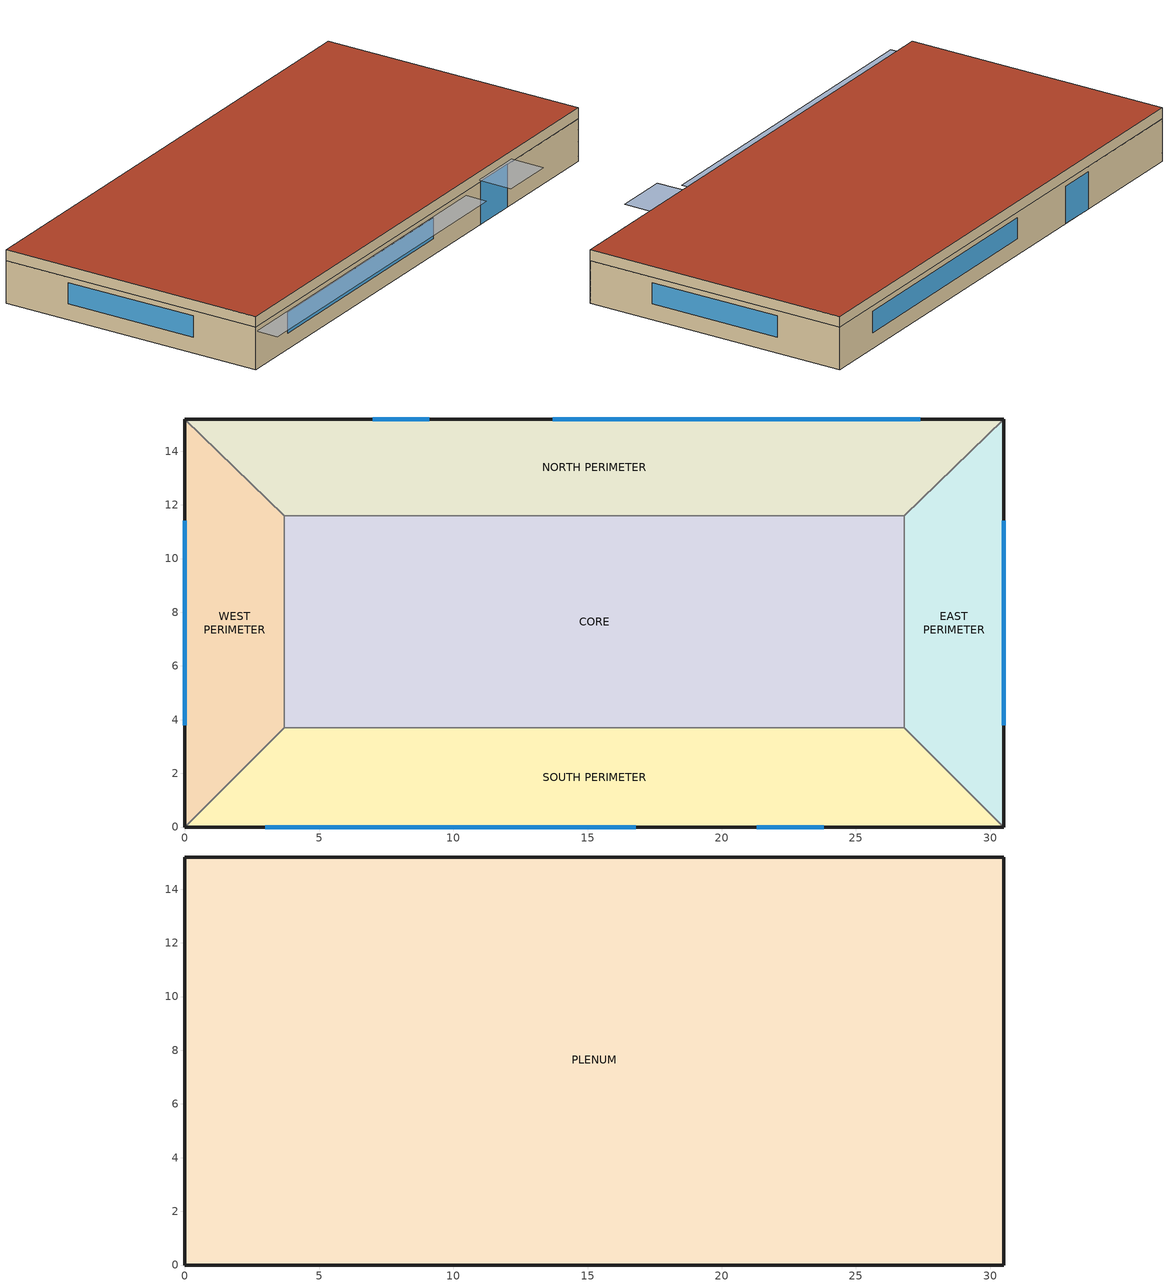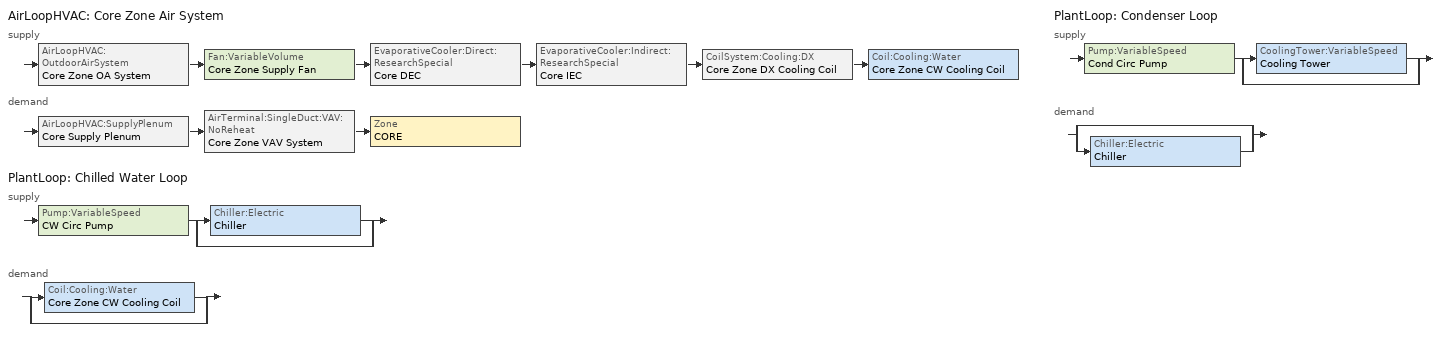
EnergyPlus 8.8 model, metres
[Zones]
SOUTH PERIMETER
 floor ground (FLOOR-SLAB-1): 26.8,3.7 30.5,0 0,0 3.7,3.7 z0
 wall outside (WALL-1): 0,0 30.5,0 z0:2.4
 wall to EAST PERIMETER (INT-WALL-1): 30.5,0 26.8,3.7 z0:2.4
 wall to WEST PERIMETER (INT-WALL-1): 3.7,3.7 0,0 z0:2.4
 wall to CORE (INT-WALL-1): 26.8,3.7 3.7,3.7 z0:2.4
 window (Double LoE Clear Argon): 3,0 16.8,0 z0.9:2.1; 21.3,0 23.8,0 z0:2.4
EAST PERIMETER
 floor ground (FLOOR-SLAB-1): 26.8,11.6 30.5,15.2 30.5,0 26.8,3.7 z0
 wall outside (WALL-1): 30.5,0 30.5,15.2 z0:2.4
 wall to NORTH PERIMETER (INT-WALL-1): 30.5,15.2 26.8,11.6 z0:2.4
 wall to CORE (INT-WALL-1): 26.8,11.6 26.8,3.7 z0:2.4
 window (Double LoE Clear Argon): 30.5,3.8 30.5,11.4 z0.9:2.1
NORTH PERIMETER
 floor ground (FLOOR-SLAB-1): 26.8,11.6 3.7,11.6 0,15.2 30.5,15.2 z0
 wall outside (WALL-1): 30.5,15.2 0,15.2 z0:2.4
 wall to WEST PERIMETER (INT-WALL-1): 0,15.2 3.7,11.6 z0:2.4
 wall to CORE (INT-WALL-1): 3.7,11.6 26.8,11.6 z0:2.4
 window (Double LoE Clear Argon): 27.4,15.2 13.7,15.2 z0.9:2.1; 9.1,15.2 7,15.2 z0:2.1
WEST PERIMETER
 floor ground (FLOOR-SLAB-1): 3.7,3.7 0,0 0,15.2 3.7,11.6 z0
 wall outside (WALL-1): 0,15.2 0,0 z0:2.4
 wall to CORE (INT-WALL-1): 3.7,3.7 3.7,11.6 z0:2.4
 window (Double LoE Clear Argon): 0,11.4 0,3.8 z0.9:2.1
CORE
 floor ground (FLOOR-SLAB-1): 26.8,11.6 26.8,3.7 3.7,3.7 3.7,11.6 z0
PLENUM
 floor to SOUTH PERIMETER (CLNG-1): 26.8,3.7 30.5,0 0,0 3.7,3.7 z2.4
 floor to EAST PERIMETER (CLNG-1): 26.8,11.6 30.5,15.2 30.5,0 26.8,3.7 z2.4
 floor to NORTH PERIMETER (CLNG-1): 26.8,11.6 3.7,11.6 0,15.2 30.5,15.2 z2.4
 floor to WEST PERIMETER (CLNG-1): 3.7,3.7 0,0 0,15.2 3.7,11.6 z2.4
 floor to CORE (CLNG-1): 26.8,11.6 26.8,3.7 3.7,3.7 3.7,11.6 z2.4
 wall outside (WALL-1): 0,0 30.5,0 30.5,15.2 0,15.2 0,0 z2.4:3
 roof outside (ROOF-1): 0,15.2 0,0 30.5,0 30.5,15.2 z3
shading: 0,-1.3 0,0 19.8,0 19.8,-1.3 z2.2; 21,-2 21,0 24.1,0 24.1,-2 z2.6
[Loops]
AirLoopHVAC 'Core Zone Air System'
 supply: AirLoopHVAC:OutdoorAirSystem 'Core Zone OA System' > Fan:VariableVolume 'Core Zone Supply Fan' > EvaporativeCooler:Direct:ResearchSpecial 'Core DEC' > EvaporativeCooler:Indirect:ResearchSpecial 'Core IEC' > CoilSystem:Cooling:DX 'Core Zone DX Cooling Coil' > Coil:Cooling:Water 'Core Zone CW Cooling Coil'
 demand: AirLoopHVAC:SupplyPlenum 'Core Supply Plenum' > AirTerminal:SingleDuct:VAV:NoReheat 'Core Zone VAV System' > Zone 'CORE'
PlantLoop 'Chilled Water Loop'
 supply: Pump:VariableSpeed 'CW Circ Pump' > split
  | Chiller:Electric 'Chiller'
  | bypass
 demand: split
  | Coil:Cooling:Water 'Core Zone CW Cooling Coil'
  | bypass
PlantLoop 'Condenser Loop'
 supply: Pump:VariableSpeed 'Cond Circ Pump' > split
  | CoolingTower:VariableSpeed 'Cooling Tower'
  | bypass
 demand: split
  | bypass
  | Chiller:Electric 'Chiller'
[Site:GroundTemperature:Shallow]
20.03, 20.03, 20.13, 20.3, 20.43, 20.52, 20.62, 20.77, 20.78, 20.55, 20.44, 20.2
[Site:GroundTemperature:Deep]
16.1, 16.1, 16.1, 16.1, 16.1, 16.1, 16.1, 16.1, 16.1, 16.1, 16.1, 16.1
[Building]
Exercise 2C: North Axis {deg}=0; Terrain=City; Loads Convergence Tolerance Value=0.04; Temperature Convergence Tolerance Value {deltaC}=0.4; Solar Distribution=FullInteriorAndExterior; Minimum Number of Warmup Days=6
[Site:Location]
CHICAGO_IL_USA TMY2-94846: Latitude {deg}=41.78; Longitude {deg}=-87.75; Time Zone {hr}=-6; Elevation {m}=190
[SizingPeriod:DesignDay] Day of Month=21; Humidity Condition Type=Wetbulb; Barometric Pressure {Pa}=99063; Rain Indicator=No; Snow Indicator=No; Daylight Saving Time Indicator=No; Solar Model Indicator=ASHRAEClearSky
Name | Month | Day Type | Maximum Dry-Bulb Temperature {C} | Daily Dry-Bulb Temperature Range {deltaC} | Wetbulb or DewPoint at Maximum Dry-Bulb {C} | Wind Speed {m/s} | Wind Direction {deg} | Sky Clearness
CHICAGO_IL_USA Heating 99% Conditions | 1 | WinterDesignDay | -18.1 | 0 | -18.1 | 4.6 | 270 | 0
CHICAGO_IL_USA Cooling 1% Conditions DB=>MWB | 7 | SummerDesignDay | 31.3 | 10.9 | 22.8 | 5.4 | 230 | 1
[Site:GroundTemperature:BuildingSurface]
20.4, 20.4, 20.4, 20.4, 21.5, 22.7, 22.9, 23, 23, 21.9, 20.7, 20.5
[Material] Thermal Absorptance=0.9
Name | Roughness | Thickness {m} | Conductivity {W/m-K} | Density {kg/m3} | Specific Heat {J/kg-K} | Solar Absorptance | Visible Absorptance
RG01 | Rough | 0.0127 | 1.442 | 881 | 1674 | 0.65 | 0.65
BR01 | VeryRough | 0.0095 | 0.162 | 1121 | 1464 | 0.7 | 0.7
IN46 | VeryRough | 0.0762 | 0.023 | 24 | 1590 | 0.5 | 0.5
WD01 | MediumSmooth | 0.0191 | 0.115 | 513 | 1381 | 0.78 | 0.78
PW03 | MediumSmooth | 0.0127 | 0.115 | 545 | 1213 | 0.78 | 0.78
IN02 | Rough | 0.0901 | 0.043 | 10 | 837 | 0.75 | 0.75
GP01 | MediumSmooth | 0.0127 | 0.16 | 801 | 837 | 0.75 | 0.75
GP02 | MediumSmooth | 0.0159 | 0.16 | 801 | 837 | 0.75 | 0.75
CC03 | MediumRough | 0.1016 | 1.31 | 2243 | 837 | 0.65 | 0.65
[Material:NoMass]
MAT-CLNG-1: Roughness=Rough; Thermal Resistance {m2-K/W}=0.652259; Thermal Absorptance=0.65; Solar Absorptance=0.65; Visible Absorptance=0.65
[Material:AirGap]
AL21: Thermal Resistance {m2-K/W}=0.157
[WindowMaterial:Glazing] Optical Data Type=SpectralAverage; Thickness {m}=0.006; Infrared Transmittance at Normal Incidence=0; Front Side Infrared Hemispherical Emissivity=0.84; Conductivity {W/m-K}=0.9
Name | Solar Transmittance at Normal Incidence | Front Side Solar Reflectance at Normal Incidence | Back Side Solar Reflectance at Normal Incidence | Visible Transmittance at Normal Incidence | Front Side Visible Reflectance at Normal Incidence | Back Side Visible Reflectance at Normal Incidence | Back Side Infrared Hemispherical Emissivity
CLEAR 6MM | 0.775 | 0.071 | 0.071 | 0.881 | 0.08 | 0.08 | 0.84
LoE CLEAR 6MM | 0.6 | 0.17 | 0.22 | 0.84 | 0.055 | 0.078 | 0.1
[WindowMaterial:Gas]
ARGON 13MM: Gas Type=Argon; Thickness {m}=0.0127
[Construction]
ROOF-1: RG01, BR01, IN46, WD01
WALL-1: WD01, PW03, IN02, GP01
CLNG-1: MAT-CLNG-1
FLOOR-SLAB-1: CC03
INT-WALL-1: GP02, AL21, GP02
Double LoE Clear Argon: LoE CLEAR 6MM, ARGON 13MM, CLEAR 6MM
[EnergyManagementSystem:Actuator] Actuated Component Type=System Node Setpoint
Name | Actuated Component Unique | Actuated Component Control Type
CoreZoneDECOutletNode_setpoint | Core Zone DEC Outlet Node | Temperature Setpoint
CoreZoneIECOutletNode_setpoint | Core Zone IEC Outlet Node | Temperature Setpoint
CoreZoneCCoilAirOutletNode_setpoint | Core Zone CCoil Air Outlet Node | Temperature Setpoint
CoreAirLoopOutletNode_setpoint | Core Air Loop Outlet Node | Temperature Setpoint
ActuatorTemperature | VAV WITH REHEAT COOLING COIL OUTLET | Temperature Setpoint
ActuatorHumidity | VAV WITH REHEAT COOLING COIL OUTLET | Humidity Ratio Setpoint
ActuatorFlowRate | VAV WITH REHEAT COOLING COIL OUTLET | Mass Flow Rate Setpoint
[EnergyManagementSystem:Sensor]
Name | Output:Variable or Output:Meter Index Key | Output:Variable or Output:Meter
IT_Equip_Power | Whole Building | Facility Total Building Electric Demand Power
Whole_Building_Power | Whole Building | Facility Total Electric Demand Power
Whole_HVAC_Power; SensorDemandPower | Whole Building | Facility Total HVAC Electric Demand Power
OutdoorTemp; SensorSiteOutdoorAirDrybulbTemperature | Environment | Site Outdoor Air Drybulb Temperature
CoreZoneTemp | CORE | Zone Mean Air Temperature
SensorSiteOutdoorAirHumidityRatio | Environment | Site Outdoor Air Humidity Ratio
[ZoneControl:Thermostat]
Core Zone Thermostat: Zone or ZoneList=CORE; Control Type Schedule=Zone Control Type Sched; Control 1=Temperature Setpoints
[ThermostatSetpoint:DualSetpoint]
Temperature Setpoints: Heating Setpoint Temperature Schedule=Heating Setpoints; Cooling Setpoint Temperature Schedule=Cooling Setpoints
[AirTerminal:SingleDuct:VAV:NoReheat]
Core Zone VAV System: Availability Schedule=FanAndCoilAvailSched; Maximum Air Flow Rate {m3/s}=autosize; Zone Minimum Air Flow Input Method=Constant; Constant Minimum Air Flow Fraction=0.4
[Zone equipment]
CORE: Core Zone VAV System
[Fan:VariableVolume]
Core Zone Supply Fan: Availability Schedule=FanAndCoilAvailSched; Fan Total Efficiency=0.7; Pressure Rise {Pa}=300; Maximum Flow Rate {m3/s}=autosize; Fan Power Minimum Flow Rate Input Method=Fraction; Fan Power Minimum Flow Fraction=0.25; Motor Efficiency=0.9; Motor In Airstream Fraction=0; Fan Power Coefficient 1=0.350712; Fan Power Coefficient 2=0.308505; Fan Power Coefficient 3=-0.541374; Fan Power Coefficient 4=0.871988; Fan Power Coefficient 5=0
[Coil:Cooling:Water]
Core Zone CW Cooling Coil: Availability Schedule=CoreChWaterCoilAvailSched; Design Water Flow Rate {m3/s}=autosize; Design Air Flow Rate {m3/s}=autosize; Design Inlet Water Temperature {C}=autosize; Design Inlet Air Temperature {C}=autosize; Design Outlet Air Temperature {C}=autosize; Design Inlet Air Humidity Ratio {kgWater/kgDryAir}=autosize; Design Outlet Air Humidity Ratio {kgWater/kgDryAir}=autosize; Type of Analysis=SimpleAnalysis; Heat Exchanger Configuration=CrossFlow
[Controller:OutdoorAir]
Core OA Controller: Minimum Outdoor Air Flow Rate {m3/s}=autosize; Maximum Outdoor Air Flow Rate {m3/s}=autosize; Economizer Control Type=FixedDryBulb; Economizer Maximum Limit Dry-Bulb Temperature {C}=23; Economizer Maximum Limit Dewpoint Temperature {C}=13.5; Economizer Minimum Limit Dry-Bulb Temperature {C}=-20; Lockout Type=NoLockout; Minimum Limit Type=FixedMinimum; Minimum Outdoor Air Schedule=OAFractionSched
[Coil:Cooling:DX:SingleSpeed]
Core DX Cooling Coil: Availability Schedule=CoreDXCCoilAvailSched; Gross Rated Total Cooling Capacity {W}=autosize; Gross Rated Sensible Heat Ratio=autosize; Gross Rated Cooling COP {W/W}=3; Rated Air Flow Rate {m3/s}=autosize; Total Cooling Capacity Function of Temperature Curve=DXSysACCoolCapFT; Total Cooling Capacity Function of Flow Fraction Curve=DXSysACCoolCapFFF; Energy Input Ratio Function of Temperature Curve=DXSysACCoolEIRFT; Energy Input Ratio Function of Flow Fraction Curve=DXSysACCoolEIRFFF; Part Load Fraction Correlation Curve=DXSysACCoolPLFFPLR; Report ASHRAE Standard 127 Performance Ratings=Yes
[AirLoopHVAC:SupplyPlenum]
Core Supply Plenum: Zone=CORE
[CoilSystem:Cooling:DX]
Core Zone DX Cooling Coil: Availability Schedule=CoreDXCCoilAvailSched; Cooling Coil=Core DX Cooling Coil; Dehumidification Control Type=None; Run on Sensible Load=yes; Run on Latent Load=No
[EvaporativeCooler:Indirect:ResearchSpecial]
Core IEC: Availability Schedule=ALWAYS_ON; Cooler Wetbulb Design Effectiveness=0.7; Wetbulb Effectiveness Flow Ratio Modifier Curve=IECEffWBFlowMod; Cooler Drybulb Design Effectiveness=0.72; Drybulb Effectiveness Flow Ratio Modifier Curve=IECEffDBFlowMod; Recirculating Water Pump Design Power {W}=autosize; Water Pump Power Sizing Factor {W/(m3/s)}=150; Water Pump Power Modifier Curve=IECPumpPowerMod; Secondary Air Design Flow Rate {m3/s}=autosize; Secondary Air Flow Scaling Factor=1.4; Secondary Air Fan Design Power {W}=autosize; Secondary Air Fan Sizing Specific Power {W/(m3/s)}=200; Secondary Air Fan Power Modifier Curve=IECFanPowerMod; Primary Air Design Flow Rate {m3/s}=autosize; Dewpoint Effectiveness Factor=0.9; Drift Loss Fraction=0; Evaporative Operation Minimum Limit Secondary Air Drybulb Temperature=20; Evaporative Operation Maximum Limit Outdoor Wetbulb Temperature=24; Dry Operation Maximum Limit Outdoor Drybulb Temperature=50
[EvaporativeCooler:Direct:ResearchSpecial]
Core DEC: Availability Schedule=ALWAYS_ON; Cooler Design Effectiveness=0.7; Primary Air Design Flow Rate {m3/s}=autosize; Recirculating Water Pump Design Power {W}=30; Drift Loss Fraction=0; Blowdown Concentration Ratio=3; Evaporative Operation Minimum Drybulb Temperature=16; Evaporative Operation Maximum Limit Wetbulb Temperature=18; Evaporative Operation Maximum Limit Drybulb Temperature=20
[Controller:WaterCoil]
Core CW Coil Controller: Control Variable=Temperature; Action=Reverse; Actuator Variable=FLOW; Controller Convergence Tolerance {deltaC}=autosize; Maximum Actuated Flow {m3/s}=autosize; Minimum Actuated Flow {m3/s}=0
[AirLoopHVAC]
Core Zone Air System: Design Supply Air Flow Rate {m3/s}=autosize
[AvailabilityManager:Scheduled]
Core Avail: Schedule=FanAndCoilAvailSched
[Pump:VariableSpeed] Design Maximum Flow Rate {m3/s}=autosize; Design Power Consumption {W}=autosize; Fraction of Motor Inefficiencies to Fluid Stream=0; Coefficient 1 of the Part Load Performance Curve=0; Coefficient 2 of the Part Load Performance Curve=1; Coefficient 3 of the Part Load Performance Curve=0; Coefficient 4 of the Part Load Performance Curve=0; Design Minimum Flow Rate {m3/s}=0; Pump Control Type=INTERMITTENT
Name | Design Pump Head {Pa} | Motor Efficiency
CW Circ Pump | 160000 | 0.87
Cond Circ Pump | 140000 | 0.9
[Chiller:Electric]
Chiller: Condenser Type=WaterCooled; Nominal Capacity {W}=autosize; Nominal COP {W/W}=5; Minimum Part Load Ratio=0.15; Maximum Part Load Ratio=1; Optimum Part Load Ratio=0.65; Design Condenser Inlet Temperature {C}=29.44; Temperature Rise Coefficient=2.682759; Design Chilled Water Outlet Temperature {C}=6.667; Design Chilled Water Flow Rate {m3/s}=autosize; Design Condenser Fluid Flow Rate {m3/s}=autosize; Coefficient 1 of Capacity Ratio Curve=0.944836; Coefficient 2 of Capacity Ratio Curve=-0.0570088; Coefficient 3 of Capacity Ratio Curve=-0.00185486; Coefficient 1 of Power Ratio Curve=1.907846; Coefficient 2 of Power Ratio Curve=-1.20499; Coefficient 3 of Power Ratio Curve=0.263462; Coefficient 1 of Full Load Ratio Curve=0.03303; Coefficient 2 of Full Load Ratio Curve=0.6852; Coefficient 3 of Full Load Ratio Curve=0.2818; Chilled Water Outlet Temperature Lower Limit {C}=5; Chiller Flow Mode=NotModulated
[CoolingTower:VariableSpeed]
Cooling Tower: Model Type=YorkCalcUserDefined; Model Coefficient=YorkCalc Default Tower Model; Design Water Flow Rate {m3/s}=autosize; Design Air Flow Rate {m3/s}=autosize; Design Fan Power {W}=autosize; Fan Power Ratio Function of Air Flow Rate Ratio Curve=CoolingTowerFanRatioCurve; Minimum Air Flow Rate Ratio=0.2; Fraction of Tower Capacity in Free Convection Regime=0.125; Basin Heater Capacity {W/K}=450; Basin Heater Setpoint Temperature {C}=4.5; Evaporation Loss Mode=SaturatedExit; Drift Loss Percent {percent}=0.05; Blowdown Calculation Mode=ConcentrationRatio; Blowdown Concentration Ratio=4
[CoolingTowerPerformance:YorkCalc]
YorkCalc Default Tower Model: Minimum Inlet Air Wet-Bulb Temperature {C}=-34.4; Maximum Inlet Air Wet-Bulb Temperature {C}=26.6667; Minimum Range Temperature {deltaC}=1.1111; Maximum Range Temperature {deltaC}=22.2222; Minimum Approach Temperature {deltaC}=1.1111; Maximum Approach Temperature {deltaC}=40; Minimum Water Flow Rate Ratio=0.5; Maximum Water Flow Rate Ratio=4; Maximum Liquid to Gas Ratio=8; Coefficient 1=-0.359741; Coefficient 2=-0.0550536; Coefficient 3=0.00238504; Coefficient 4=0.173927; Coefficient 5=-0.0248474; Coefficient 6=0.000484302; Coefficient 7=-0.00558985; Coefficient 8=0.000577008; Coefficient 9=-1.34243e-05; Coefficient 10=2.84766; Coefficient 11=-0.121765; Coefficient 12=0.00145992; Coefficient 13=1.68043; Coefficient 14=-0.0166921; Coefficient 15=-0.000719053; Coefficient 16=-0.0254852; Coefficient 17=4.87492e-05; Coefficient 18=2.71923e-05; Coefficient 19=-0.0653766; Coefficient 20=-0.00227817; Coefficient 21=0.000250025; Coefficient 22=-0.0910565; Coefficient 23=0.00318176; Coefficient 24=3.86218e-05; Coefficient 25=-0.00342854; Coefficient 26=8.5659e-06; Coefficient 27=-1.51682e-06
[PlantLoop] Fluid Type=Water; Maximum Loop Temperature {C}=100; Minimum Loop Temperature {C}=3; Maximum Loop Flow Rate {m3/s}=autosize; Minimum Loop Flow Rate {m3/s}=0; Plant Loop Volume {m3}=autocalculate; Load Distribution Scheme=Optimal
Name | Plant Equipment Operation Scheme
Chilled Water Loop | CW Loop Operation
Condenser Loop | Tower Loop Operation
[PlantEquipmentList]
Chiller Plant: Chiller
Tower Plant: Cooling Tower
[PlantEquipmentOperation:CoolingLoad] Load Range 1 Lower Limit {W}=0; Load Range 1 Upper Limit {W}=1000000000
Name | Range 1 Equipment List
CW Loop Cooling Load | Chiller Plant
Tower Load | Tower Plant
[PlantEquipmentOperationSchemes]
Name | Control Scheme 1 | Control Scheme 1 Schedule
CW Loop Operation | CW Loop Cooling Load | Chiller AlwaysOnSchedule
Tower Loop Operation | Tower Load | Tower AlwaysOnSchedule
[EnergyManagementSystem:ProgramCallingManager]
InitPCM: AfterPredictorAfterHVACManagers; InitTempSetpoint
PCM: EndOfZoneSizing; TempSetpoint
[EnergyManagementSystem:Program]
InitTempSetpoint: SET tmp_val1 = @ExtCtrlObs 0
TempSetpoint: IF WarmupFlag == 0.0; SET tmp_val1 = @ExtCtrlObs 1 OutdoorTemp; SET tmp_val1 = @ExtCtrlObs 2 CoreZoneTemp; SET tmp_val1 = @ExtCtrlObs 3 CoreZoneTemp; SET tmp_val1 = @ExtCtrlObs 4 1; SET tmp_val1 = @ExtCtrlObs 5 Whole_Building_Power; SET tmp_val1 = @ExtCtrlObs 6 IT_Equip_Power; SET tmp_val1 = @ExtCtrlObs 7 Whole_HVAC_Power; SET tmp_val1 = @ExtCtrlAct 0 7; SET CoreZoneDECOutletNode_setpoint = @ExtCtrlAct 1; SET CoreZoneIECOutletNode_setpoint = @ExtCtrlAct 1; SET CoreZoneCCoilAirOutletNode_setpoint = @ExtCtrlAct 1; SET CoreAirLoopOutletNode_setpoint = @ExtCtrlAct 1; ELSE; SET CoreZoneDECOutletNode_setpoint = 10; SET CoreZoneIECOutletNode_setpoint = 10; SET CoreZoneCCoilAirOutletNode_setpoint = 10; SET CoreAirLoopOutletNode_setpoint = 10; ENDIF
[Zone]
PLENUM: 0, 0, 0, 1, 1, 0.6096, 283.2, autocalculate, No
SOUTH PERIMETER; NORTH PERIMETER: 0, 0, 0, 1, 1, 2.4384, 239.247, autocalculate, Yes
EAST PERIMETER; WEST PERIMETER: 0, 0, 0, 1, 1, 2.4384, 103.311, autocalculate, Yes
CORE: 0, 0, 0, 1, 1, 2.4384, 447.683, autocalculate, Yes
[People] Number of People Schedule=Office Occupancy 2; Number of People Calculation Method=People; Fraction Radiant=0.3; Activity Level Schedule=ActSchd
Name | Zone or ZoneList | Number of People
SOUTH PERIMETER People 1 | SOUTH PERIMETER | 11
EAST PERIMETER People 1 | EAST PERIMETER | 5
NORTH PERIMETER People 1 | NORTH PERIMETER | 11
WEST PERIMETER People 1 | WEST PERIMETER | 5
CORE People 1 | CORE | 20
[Lights] Schedule=Office Lighting 2; Design Level Calculation Method=LightingLevel; Return Air Fraction=0.2; Fraction Radiant=0.59; Fraction Visible=0.2; Fraction Replaceable=0
Name | Zone or ZoneList | Lighting Level {W}
SOUTH PERIMETER Lights 1 | SOUTH PERIMETER | 1584
EAST PERIMETER Lights 1 | EAST PERIMETER | 684
NORTH PERIMETER Lights 1 | NORTH PERIMETER | 1584
WEST PERIMETER Lights 1 | WEST PERIMETER | 684
CORE Lights 1 | CORE | 2964
[ElectricEquipment] Schedule=Office Lighting 2; Design Level Calculation Method=EquipmentLevel; Fraction Latent=0; Fraction Radiant=0.3; Fraction Lost=0
Name | Zone or ZoneList | Design Level {W}
SOUTH PERIMETER ElecEq 1 | SOUTH PERIMETER | 1056
EAST PERIMETER ElecEq 1 | EAST PERIMETER | 456
NORTH PERIMETER ElecEq 1 | NORTH PERIMETER | 1056
WEST PERIMETER ElecEq 1 | WEST PERIMETER | 456
CORE ElecEq 1 | CORE | 1976
[ZoneInfiltration:DesignFlowRate] Schedule=Constant; Design Flow Rate Calculation Method=Flow/Zone; Constant Term Coefficient=0; Temperature Term Coefficient=0; Velocity Term Coefficient=0.2237; Velocity Squared Term Coefficient=0
Name | Zone or ZoneList | Design Flow Rate {m3/s}
SOUTH PERIMETER Infil 1 | SOUTH PERIMETER | 0.035
EAST PERIMETER Infil 1 | EAST PERIMETER | 0.015
NORTH PERIMETER Infil 1 | NORTH PERIMETER | 0.035
WEST PERIMETER Infil 1 | WEST PERIMETER | 0.015
CORE Infil 1 | CORE | 0.062
[Schedule:Compact]
Zone Control Type Sched: Through: 12/31, For: AllDays, Until: 24:00, 4
FanAndCoilAvailSched; ALWAYS_ON; Constant: Through: 12/31, For: AllDays, Until: 24:00, 1
CoreChWaterCoilAvailSched: Through: 12/31, For: AllDays, Until: 24:00, 0
OAFractionSched: Through: 12/31, For: AllDays, Until: 7:00, 0.05, Until: 18:00, 1, Until: 24:00, 0.05
CoreDXCCoilAvailSched: Through: 12/31, For: AllDays, Until:  7:00, 1, Until: 17:00, 1, Until: 24:00, 1
Chiller AlwaysOnSchedule; Tower AlwaysOnSchedule: THROUGH: 12/31, FOR: AllDays, UNTIL: 24:00, 1
Heating Setpoints: Through: 12/31, For: AllDays, Until:  7:00, 20, Until: 17:00, 20, Until: 24:00, 20
Cooling Setpoints: Through: 12/31, For: AllDays, Until:  7:00, 23, Until: 17:00, 23, Until: 24:00, 23
Office Lighting 2: Through: 12/31, For: Weekdays SummerDesignDay, Until: 05:00, 0.05, Until: 07:00, 0.1, Until: 08:00, 0.3, Until: 17:00, 0.9, Until: 18:00, 0.5, Until: 20:00, 0.3, Until: 22:00, 0.2, Until: 23:00, 0.1, Until: 24:00, 0.05, For: Saturday, Until: 06:00, 0.05, Until: 08:00, 0.1, Until: 12:00, 0.3, Until: 17:00, 0.15, Until: 24:00, 0.05, For: WinterDesignDay, Until: 24:00, 0, For: Sunday Holidays AllOtherDays, Until: 24:00, 0.05
Office Occupancy 2: Through: 12/31, For: Weekdays SummerDesignDay, Until: 07:00, 0, Until: 08:00, 0.2, Until: 12:00, 0.95, Until: 13:00, 0.5, Until: 17:00, 0.95, Until: 18:00, 0.3, Until: 22:00, 0.1, Until: 24:00, 0, For: Saturday, Until: 07:00, 0, Until: 08:00, 0.1, Until: 12:00, 0.3, Until: 17:00, 0.1, Until: 18:00, 0.05, Until: 24:00, 0, For: Sunday Holidays WinterDesignDay AllOtherDays, Until: 24:00, 0
ActSchd: Through: 12/31, For: AllDays, Until: 24:00, 117.24
[Curve:Quadratic]
Name | Coefficient1 Constant | Coefficient2 x | Coefficient3 x**2 | Minimum Value of x | Maximum Value of x
DXSysACCoolCapFFF | 0.8 | 0.2 | 0 | 0.5 | 1.5
DXSysACCoolEIRFFF | 1.156 | -0.1816 | 0.0256 | 0.5 | 1.5
DXSysACCoolPLFFPLR | 0.85 | 0.15 | 0 | 0 | 1
[Curve:Cubic]
CoolingTowerFanRatioCurve: Coefficient1 Constant=-0.00931516; Coefficient2 x=0.0512334; Coefficient3 x**2=-0.0838365; Coefficient4 x**3=1.04192; Minimum Value of x=0.15; Maximum Value of x=1
[Curve:Biquadratic] Minimum Value of x=12.77778; Maximum Value of x=23.88889; Minimum Value of y=18; Maximum Value of y=46.11111; Input Unit Type for X=Temperature; Input Unit Type for Y=Temperature; Output Unit Type=Dimensionless
Name | Coefficient1 Constant | Coefficient2 x | Coefficient3 x**2 | Coefficient4 y | Coefficient5 y**2 | Coefficient6 x*y
DXSysACCoolCapFT | 0.766956 | 0.0107756 | -4.14703e-05 | 0.00134961 | -0.000261144 | 0.000457488
DXSysACCoolEIRFT | 0.297145 | 0.0430933 | -0.000748766 | 0.00597727 | 0.000482112 | -0.000956448
[Table:OneIndependentVariable]
IECEffWBFlowMod: Cubic, LagrangeInterpolationLinearExtrapolation, 0, 1.875, 0, 1.15, Dimensionless, Dimensionless, 0, 0, 0.125, 0.503564, 0.25, 0.669043, 0.375, 0.765841, 0.5, 0.834521, 0.625, 0.887794, 0.75, 0.93132, 0.875, 0.968121, 1, 1, 1.125, 1.02812, 1.25, 1.05327, 1.375, 1.07603, 1.5, 1.0968, 1.625, 1.11591, 1.75, 1.1336, 1.875, 1.15007
IECEffDBFlowMod: Cubic, LagrangeInterpolationLinearExtrapolation, 0, 1.1, 0, 1, Dimensionless, Dimensionless, 0, 0, 0.156016, 0.251901, 0.22497, 0.272634, 0.245292, 0.297085, 0.269625, 0.326355, 0.299328, 0.362022, 0.33699, 0.406442, 0.385709, 0.463287, 0.453044, 0.538618, 0.553876, 0.643204, 0.732741, 0.798193, 0.899289, 0.907534, 1.04747, 0.98913, 1.07497, 0.994186, 1.10417, 1
IECFanPowerMod: Cubic, LagrangeInterpolationLinearExtrapolation, 0, 1, 0, 1, Dimensionless, Dimensionless, 0, 0, 0.125, 0.0044871, 0.25, 0.0272047, 0.375, 0.0780695, 0.5, 0.164938, 0.625, 0.294638, 0.75, 0.473325, 0.875, 0.706677, 1, 1
IECPumpPowerMod: Cubic, LagrangeInterpolationLinearExtrapolation, 0, 1, 0, 1, Dimensionless, Dimensionless, 0, 0.4, 0.125, 0.4, 0.25, 0.4, 0.375, 0.4, 0.5, 1, 0.625, 1, 0.75, 1, 0.875, 1, 1, 1
